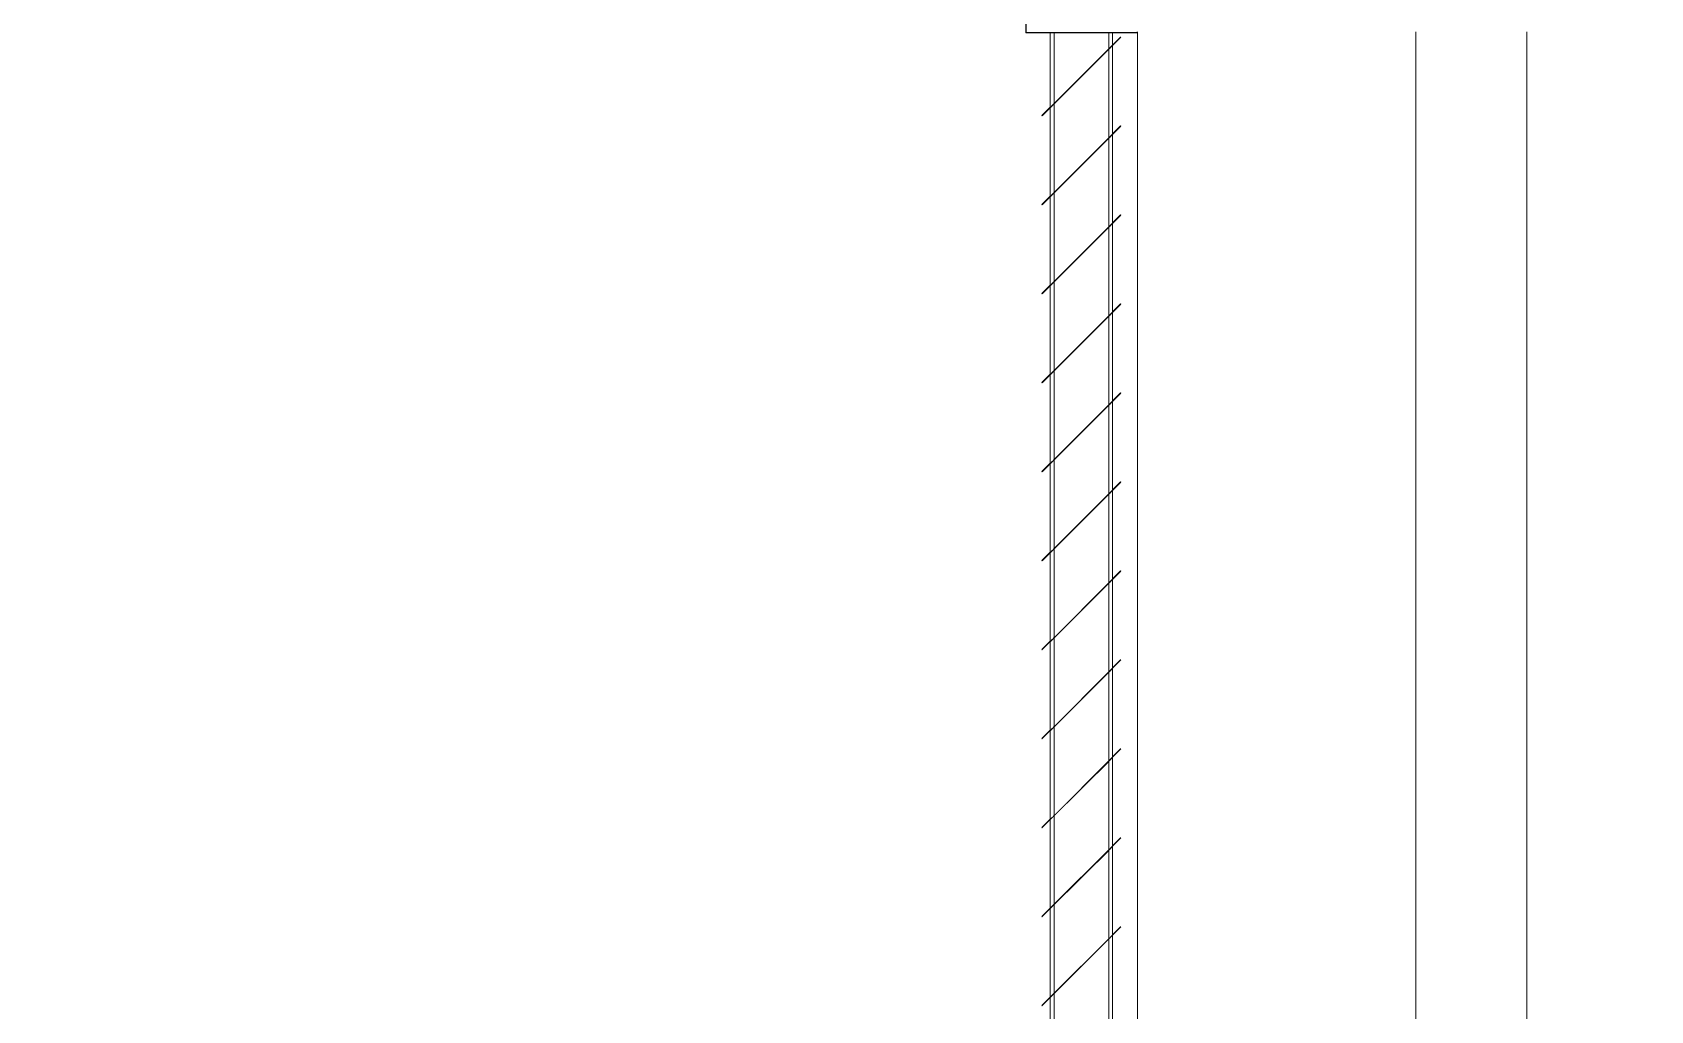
# Model space of a CAD drawing. Header units: millimetres. Extents: x 14397 to 67587, y -11631 to -8348.
# Drawn here: x 46157 to 46884, y -9728 to -9288 of the extents above; entities that cross this region are included whole.
import ezdxf

# ---------------------------------------------------------------- set-up
doc = ezdxf.new("R2010")
doc.units = ezdxf.units.MM
doc.header["$MEASUREMENT"] = 0
doc.linetypes.add('Wipeout_Contour', pattern=[1000, 0, -1000])
for name, color, linetype in [('NewA-Ee_25_10-M_WallsExternal', 7, 'Continuous'), ('NewA-Ee_25_10-M_WallsInternal', 7, 'Continuous'), ('NewA-Ee_40_20-M_GeneralFFAndEInternalFixed', 7, 'Continuous')]:
    doc.layers.add(name, color=color, linetype=linetype)

# ---------------------------------------------------------------- blocks, each defined once
blk = doc.blocks.new('Section Elem_67_8', base_point=(31553.8, -115430.84))
at = {"color": 254, "linetype": 'Wipeout_Contour', "lineweight": 0, "ltscale": 238853.016438}
blk.add_wipeout([(46653.52, -9287.87), (46653.52, -10787.87), (46778.72, -10787.87), (46778.72, -9337.87), (46778.72, -9287.87)], dxfattribs=at).dxf.layer = 'NewA-Ee_25_10-M_WallsExternal'
at = {"color": 254, "linetype": 'Wipeout_Contour', "lineweight": 0, "ltscale": 287751.186517}
blk.add_wipeout([(46794.72, -10787.87), (46794.72, -10797.87), (46884.29, -10802.56), (46884.29, -9287.87), (46828.72, -9287.87), (46828.72, -10787.87)], dxfattribs=at).dxf.layer = 'NewA-Ee_25_10-M_WallsExternal'
blk = doc.blocks.new('Section Elem_68_8', base_point=(31553.8, -115430.84))
at = {"layer": 'NewA-Ee_25_10-M_WallsExternal', "linetype": 'Continuous'}
blk.add_line((46653.52, -9288.19), (46653.52, -10787.87), dxfattribs=at)
at = {"layer": 'NewA-Ee_25_10-M_WallsExternal', "color": 24, "linetype": 'Continuous', "lineweight": 13, "flags": 128}
for points in [[(46778.72, -9287.87), (46778.72, -9337.87), (46778.72, -10737.87), (46778.72, -10787.87)], [(46828.72, -9287.87), (46828.72, -9337.87), (46828.72, -10737.87), (46828.72, -10787.87)]]:
    blk.add_lwpolyline(points, dxfattribs=at)
blk = doc.blocks.new('Section Elem_69_8', base_point=(31553.8, -115430.84))
at = {"color": 254, "linetype": 'Wipeout_Contour', "lineweight": 0, "ltscale": 18200811.37999642}
blk.add_wipeout([(42650.17, -8735.84), (42650.17, -11630.84), (43468.19, -11630.84), (43468.19, -11205.84), (43418.19, -11205.84), (43418.19, -11180.84), (43586.32, -11180.84), (43651.32, -11110.84), (43651.32, -10820.18), (43645.97, -10819.48), (43636.32, -10815.48), (43628.03, -10809.13), (43621.68, -10800.84), (43617.68, -10791.19), (43616.32, -10780.84), (43556.32, -10780.84), (43606.32, -10580.84), (43706.32, -10580.84), (43756.32, -10780.84), (43696.32, -10780.84), (43694.96, -10791.19), (43690.96, -10800.84), (43684.6, -10809.13), (43676.32, -10815.48), (43666.67, -10819.48), (43661.32, -10820.18), (43661.32, -11110.84), (43726.32, -11180.84), (43864.81, -11180.84), (43864.81, -11205.84), (43814.81, -11205.84), (43814.81, -11630.84), (43915.61, -11630.84), (43915.61, -10970.84), (45404.69, -10970.84), (45404.69, -11630.84), (45505.49, -11630.84), (45505.49, -11205.84), (45455.49, -11205.84), (45455.49, -11180.84), (45623.61, -11180.84), (45688.61, -11110.84), (45688.61, -10820.18), (45683.26, -10819.48), (45673.61, -10815.48), (45665.33, -10809.13), (45658.97, -10800.84), (45654.97, -10791.19), (45653.61, -10780.84), (45593.61, -10780.84), (45643.61, -10580.84), (45743.61, -10580.84), (45793.61, -10780.84), (45733.61, -10780.84), (45732.25, -10791.19), (45728.25, -10800.84), (45721.89, -10809.13), (45713.61, -10815.48), (45703.96, -10819.48), (45698.61, -10820.18), (45698.61, -11110.84), (45763.61, -11180.84), (45902.1, -11180.84), (45902.1, -11205.84), (45852.1, -11205.84), (45852.1, -11630.84), (46653.52, -11630.84), (46653.52, -9288.19), (46642.53, -9288.19), (46642.53, -9293.72), (46646.13, -9290.12), (46646.2, -9290.19), (46642.53, -9293.86), (46642.53, -9333.72), (46646.13, -9330.12), (46646.2, -9330.19), (46642.53, -9333.86), (46642.53, -9373.72), (46646.13, -9370.12), (46646.2, -9370.19), (46642.53, -9373.86), (46642.53, -9413.72), (46646.13, -9410.12), (46646.2, -9410.19), (46642.53, -9413.86), (46642.53, -9453.72), (46646.13, -9450.12), (46646.2, -9450.19), (46642.53, -9453.86), (46642.53, -9493.72), (46646.13, -9490.12), (46646.2, -9490.19), (46642.53, -9493.86), (46642.53, -9533.72), (46646.13, -9530.12), (46646.2, -9530.19), (46642.53, -9533.86), (46642.53, -9573.72), (46646.13, -9570.12), (46646.2, -9570.19), (46642.53, -9573.86), (46642.53, -9613.72), (46646.13, -9610.12), (46646.2, -9610.19), (46642.53, -9613.86), (46642.53, -9653.72), (46646.13, -9650.12), (46646.2, -9650.19), (46642.53, -9653.86), (46642.53, -9693.72), (46646.13, -9690.12), (46646.2, -9690.19), (46642.53, -9693.86), (46642.53, -9733.72), (46646.13, -9730.12), (46646.2, -9730.19), (46642.53, -9733.86), (46642.53, -9773.72), (46646.13, -9770.12), (46646.2, -9770.19), (46642.53, -9773.86), (46642.53, -9813.72), (46646.13, -9810.12), (46646.2, -9810.19), (46642.53, -9813.86), (46642.53, -9853.72), (46646.13, -9850.12), (46646.2, -9850.19), (46642.53, -9853.86), (46642.53, -9893.72), (46646.13, -9890.12), (46646.2, -9890.19), (46642.53, -9893.86), (46642.53, -9933.72), (46646.13, -9930.12), (46646.2, -9930.19), (46642.53, -9933.86), (46642.53, -9973.72), (46646.13, -9970.12), (46646.2, -9970.19), (46642.53, -9973.86), (46642.53, -10013.72), (46646.13, -10010.12), (46646.2, -10010.19), (46642.53, -10013.86), (46642.53, -10053.72), (46646.13, -10050.12), (46646.2, -10050.19), (46642.53, -10053.86), (46642.53, -10093.72), (46646.13, -10090.12), (46646.2, -10090.19), (46642.53, -10093.86), (46642.53, -10133.72), (46646.13, -10130.12), (46646.2, -10130.19), (46642.53, -10133.86), (46642.53, -10173.72), (46646.13, -10170.12), (46646.2, -10170.19), (46642.53, -10173.86), (46642.53, -10213.72), (46646.13, -10210.12), (46646.2, -10210.19), (46642.53, -10213.86), (46642.53, -10253.72), (46646.13, -10250.12), (46646.2, -10250.19), (46642.53, -10253.86), (46642.53, -10293.72), (46646.13, -10290.12), (46646.2, -10290.19), (46642.53, -10293.86), (46642.53, -10333.72), (46646.13, -10330.12), (46646.2, -10330.19), (46642.53, -10333.86), (46642.53, -10373.72), (46646.13, -10370.12), (46646.2, -10370.19), (46642.53, -10373.86), (46642.53, -10413.72), (46646.13, -10410.12), (46646.2, -10410.19), (46642.53, -10413.86), (46642.53, -10453.72), (46646.13, -10450.12), (46646.2, -10450.19), (46642.53, -10453.86), (46642.53, -10493.72), (46646.13, -10490.12), (46646.2, -10490.19), (46642.53, -10493.86), (46642.53, -10533.72), (46646.13, -10530.12), (46646.2, -10530.19), (46642.53, -10533.86), (46642.53, -10573.72), (46646.13, -10570.12), (46646.2, -10570.19), (46642.53, -10573.86), (46642.53, -10613.72), (46646.13, -10610.12), (46646.2, -10610.19), (46642.53, -10613.86), (46642.53, -10653.72), (46646.13, -10650.12), (46646.2, -10650.19), (46642.53, -10653.86), (46642.53, -10693.72), (46646.13, -10690.12), (46646.2, -10690.19), (46642.53, -10693.86), (46642.53, -10733.72), (46646.13, -10730.12), (46646.2, -10730.19), (46642.53, -10733.86), (46642.53, -10773.72), (46646.13, -10770.12), (46646.2, -10770.19), (46642.53, -10773.86), (46642.53, -10787.87), (46640.8, -10787.87), (46640.8, -10775.59), (46610.84, -10805.54), (46610.77, -10805.47), (46640.8, -10775.45), (46640.8, -10735.59), (46616.24, -10760.14), (46616.24, -10787.87), (46614.51, -10787.87), (46614.51, -10761.87), (46610.84, -10765.54), (46610.77, -10765.47), (46614.51, -10761.73), (46614.51, -10721.87), (46610.84, -10725.54), (46610.77, -10725.47), (46614.51, -10721.73), (46614.51, -10681.87), (46610.84, -10685.54), (46610.77, -10685.47), (46614.51, -10681.73), (46614.51, -10641.87), (46610.84, -10645.54), (46610.77, -10645.47), (46614.51, -10641.73), (46614.51, -10601.87), (46610.84, -10605.54), (46610.77, -10605.47), (46614.51, -10601.73), (46614.51, -10561.87), (46610.84, -10565.54), (46610.77, -10565.47), (46614.51, -10561.73), (46614.51, -10521.87), (46610.84, -10525.54), (46610.77, -10525.47), (46614.51, -10521.73), (46614.51, -10481.87), (46610.84, -10485.54), (46610.77, -10485.47), (46614.51, -10481.73), (46614.51, -10441.87), (46610.84, -10445.54), (46610.77, -10445.47), (46614.51, -10441.73), (46614.51, -10401.87), (46610.84, -10405.54), (46610.77, -10405.47), (46614.51, -10401.73), (46614.51, -10361.87), (46610.84, -10365.54), (46610.77, -10365.47), (46614.51, -10361.73), (46614.51, -10321.87), (46610.84, -10325.54), (46610.77, -10325.47), (46614.51, -10321.73), (46614.51, -10281.87), (46610.84, -10285.54), (46610.77, -10285.47), (46614.51, -10281.73), (46614.51, -10241.87), (46610.84, -10245.54), (46610.77, -10245.47), (46614.51, -10241.73), (46614.51, -10201.87), (46610.84, -10205.54), (46610.77, -10205.47), (46614.51, -10201.73), (46614.51, -10161.87), (46610.84, -10165.54), (46610.77, -10165.47), (46614.51, -10161.73), (46614.51, -10121.87), (46610.84, -10125.54), (46610.77, -10125.47), (46614.51, -10121.73), (46614.51, -10081.87), (46610.84, -10085.54), (46610.77, -10085.47), (46614.51, -10081.73), (46614.51, -10041.87), (46610.84, -10045.54), (46610.77, -10045.47), (46614.51, -10041.73), (46614.51, -10001.87), (46610.84, -10005.54), (46610.77, -10005.47), (46614.51, -10001.73), (46614.51, -9961.87), (46610.84, -9965.54), (46610.77, -9965.47), (46614.51, -9961.73), (46614.51, -9921.87), (46610.84, -9925.54), (46610.77, -9925.47), (46614.51, -9921.73), (46614.51, -9881.87), (46610.84, -9885.54), (46610.77, -9885.47), (46614.51, -9881.73), (46614.51, -9841.87), (46610.84, -9845.54), (46610.77, -9845.47), (46614.51, -9841.73), (46614.51, -9801.87), (46610.84, -9805.54), (46610.77, -9805.47), (46614.51, -9801.73), (46614.51, -9761.87), (46610.84, -9765.54), (46610.77, -9765.47), (46614.51, -9761.73), (46614.51, -9721.87), (46610.84, -9725.54), (46610.77, -9725.47), (46614.51, -9721.73), (46614.51, -9681.87), (46610.84, -9685.54), (46610.77, -9685.47), (46614.51, -9681.73), (46614.51, -9641.87), (46610.84, -9645.54), (46610.77, -9645.47), (46614.51, -9641.73), (46614.51, -9601.87), (46610.84, -9605.54), (46610.77, -9605.47), (46614.51, -9601.73), (46614.51, -9561.87), (46610.84, -9565.54), (46610.77, -9565.47), (46614.51, -9561.73), (46614.51, -9521.87), (46610.84, -9525.54), (46610.77, -9525.47), (46614.51, -9521.73), (46614.51, -9481.87), (46610.84, -9485.54), (46610.77, -9485.47), (46614.51, -9481.73), (46614.51, -9441.87), (46610.84, -9445.54), (46610.77, -9445.47), (46614.51, -9441.73), (46614.51, -9401.87), (46610.84, -9405.54), (46610.77, -9405.47), (46614.51, -9401.73), (46614.51, -9361.87), (46610.84, -9365.54), (46610.77, -9365.47), (46614.51, -9361.73), (46614.51, -9321.87), (46610.84, -9325.54), (46610.77, -9325.47), (46614.51, -9321.73), (46614.51, -9288.19), (46603.52, -9288.19), (46603.52, -9238.19), (46653.52, -9238.19), (46653.52, -8735.84)], dxfattribs=at).dxf.layer = 'NewA-Ee_25_10-M_WallsInternal'
at = {"color": 254, "linetype": 'Wipeout_Contour', "lineweight": 0, "ltscale": 190185.904413}
blk.add_wipeout([(46616.24, -9320), (46640.8, -9295.45), (46640.8, -9288.19), (46616.24, -9288.19)], dxfattribs=at).dxf.layer = 'NewA-Ee_25_10-M_WallsInternal'
at = {"color": 254, "linetype": 'Wipeout_Contour', "lineweight": 0, "ltscale": 190240.899361}
blk.add_wipeout([(46640.8, -9335.59), (46616.24, -9360.14), (46616.24, -9400), (46640.8, -9375.45)], dxfattribs=at).dxf.layer = 'NewA-Ee_25_10-M_WallsInternal'
at = {"color": 254, "linetype": 'Wipeout_Contour', "lineweight": 0, "ltscale": 190367.992355}
blk.add_wipeout([(46640.8, -9495.59), (46616.24, -9520.14), (46616.24, -9560), (46640.8, -9535.45)], dxfattribs=at).dxf.layer = 'NewA-Ee_25_10-M_WallsInternal'
at = {"color": 254, "linetype": 'Wipeout_Contour', "lineweight": 0, "ltscale": 190464.667731}
blk.add_wipeout([(46640.8, -9615.59), (46616.24, -9640.14), (46616.24, -9680), (46640.8, -9655.45)], dxfattribs=at).dxf.layer = 'NewA-Ee_25_10-M_WallsInternal'
at = {"color": 254, "linetype": 'Wipeout_Contour', "lineweight": 0, "ltscale": 190209.449321}
blk.add_wipeout([(46616.24, -9360), (46640.8, -9335.45), (46640.8, -9295.59), (46616.24, -9320.14)], dxfattribs=at).dxf.layer = 'NewA-Ee_25_10-M_WallsInternal'
at = {"color": 254, "linetype": 'Wipeout_Contour', "lineweight": 0, "ltscale": 190272.47877}
blk.add_wipeout([(46616.24, -9440), (46640.8, -9415.45), (46640.8, -9375.59), (46616.24, -9400.14)], dxfattribs=at).dxf.layer = 'NewA-Ee_25_10-M_WallsInternal'
at = {"color": 254, "linetype": 'Wipeout_Contour', "lineweight": 0, "ltscale": 190400.088489}
blk.add_wipeout([(46640.8, -9535.59), (46616.24, -9560.14), (46616.24, -9600), (46640.8, -9575.45)], dxfattribs=at).dxf.layer = 'NewA-Ee_25_10-M_WallsInternal'
at = {"color": 254, "linetype": 'Wipeout_Contour', "lineweight": 0, "ltscale": 190497.150732}
blk.add_wipeout([(46640.8, -9655.59), (46616.24, -9680.14), (46616.24, -9720), (46640.8, -9695.45)], dxfattribs=at).dxf.layer = 'NewA-Ee_25_10-M_WallsInternal'
at = {"color": 254, "linetype": 'Wipeout_Contour', "lineweight": 0, "ltscale": 190304.187437}
blk.add_wipeout([(46616.24, -9480), (46640.8, -9455.45), (46640.8, -9415.59), (46616.24, -9440.14)], dxfattribs=at).dxf.layer = 'NewA-Ee_25_10-M_WallsInternal'
at = {"color": 254, "linetype": 'Wipeout_Contour', "lineweight": 0, "ltscale": 190432.31362}
blk.add_wipeout([(46640.8, -9575.59), (46616.24, -9600.14), (46616.24, -9640), (46640.8, -9615.45)], dxfattribs=at).dxf.layer = 'NewA-Ee_25_10-M_WallsInternal'
at = {"color": 254, "linetype": 'Wipeout_Contour', "lineweight": 0, "ltscale": 190529.762534}
blk.add_wipeout([(46616.24, -9760), (46640.8, -9735.45), (46640.8, -9695.59), (46616.24, -9720.14)], dxfattribs=at).dxf.layer = 'NewA-Ee_25_10-M_WallsInternal'
at = {"color": 254, "linetype": 'Wipeout_Contour', "lineweight": 0, "ltscale": 190336.025308}
blk.add_wipeout([(46640.8, -9455.59), (46616.24, -9480.14), (46616.24, -9520), (46640.8, -9495.45)], dxfattribs=at).dxf.layer = 'NewA-Ee_25_10-M_WallsInternal'
blk = doc.blocks.new('Section Elem_74_8', base_point=(31553.8, -115430.84))
at = {"layer": 'NewA-Ee_40_20-M_GeneralFFAndEInternalFixed', "linetype": 'Continuous'}
for p, q in [((46603.52, -9238.19), (46603.52, -9288.19)), ((46653.52, -9287.87), (46653.52, -9288.19)), ((46610.77, -9325.47), (46610.84, -9325.54)), ((46610.77, -9365.47), (46610.84, -9365.54)), ((46610.77, -9405.47), (46610.84, -9405.54)), ((46610.77, -9445.47), (46610.84, -9445.54)), ((46610.77, -9485.47), (46610.84, -9485.54)), ((46610.77, -9525.47), (46610.84, -9525.54)), ((46610.77, -9565.47), (46610.84, -9565.54)), ((46610.77, -9605.47), (46610.84, -9605.54)), ((46610.77, -9645.47), (46610.84, -9645.54)), ((46610.77, -9685.47), (46610.84, -9685.54)), ((46610.77, -9725.47), (46610.84, -9725.54))]:
    blk.add_line(p, q, dxfattribs=at)
at = {"color": 254, "linetype": 'Wipeout_Contour', "lineweight": 0, "ltscale": 190138.113843}
blk.add_wipeout([(46615.38, -9288.19), (46614.51, -9288.19), (46614.51, -9321.73), (46615.38, -9320.87)], dxfattribs=at).dxf.layer = 'NewA-Ee_40_20-M_GeneralFFAndEInternalFixed'
at = {"color": 254, "linetype": 'Wipeout_Contour', "lineweight": 0, "ltscale": 190343.916775}
blk.add_wipeout([(46640.8, -9415.59), (46640.8, -9455.45), (46641.66, -9454.58), (46641.66, -9414.72)], dxfattribs=at).dxf.layer = 'NewA-Ee_40_20-M_GeneralFFAndEInternalFixed'
at = {"color": 254, "linetype": 'Wipeout_Contour', "lineweight": 0, "ltscale": 190293.643944}
blk.add_wipeout([(46614.51, -9481.87), (46614.51, -9521.73), (46615.38, -9520.87), (46615.38, -9481.01)], dxfattribs=at).dxf.layer = 'NewA-Ee_40_20-M_GeneralFFAndEInternalFixed'
at = {"color": 254, "linetype": 'Wipeout_Contour', "lineweight": 0, "ltscale": 190407.622885}
blk.add_wipeout([(46640.8, -9535.45), (46641.66, -9534.58), (46641.66, -9494.72), (46640.8, -9495.59)], dxfattribs=at).dxf.layer = 'NewA-Ee_40_20-M_GeneralFFAndEInternalFixed'
at = {"color": 254, "linetype": 'Wipeout_Contour', "lineweight": 0, "ltscale": 190390.090565}
blk.add_wipeout([(46614.51, -9641.73), (46615.38, -9640.87), (46615.38, -9601.01), (46614.51, -9601.87)], dxfattribs=at).dxf.layer = 'NewA-Ee_40_20-M_GeneralFFAndEInternalFixed'
at = {"color": 254, "linetype": 'Wipeout_Contour', "lineweight": 0, "ltscale": 190536.583601}
blk.add_wipeout([(46640.8, -9695.45), (46641.66, -9694.58), (46641.66, -9654.72), (46640.8, -9655.59)], dxfattribs=at).dxf.layer = 'NewA-Ee_40_20-M_GeneralFFAndEInternalFixed'
at = {"color": 254, "linetype": 'Wipeout_Contour', "lineweight": 0, "ltscale": 190455.033252}
blk.add_wipeout([(46614.51, -9681.87), (46614.51, -9721.73), (46615.38, -9720.87), (46615.38, -9681.01)], dxfattribs=at).dxf.layer = 'NewA-Ee_40_20-M_GeneralFFAndEInternalFixed'
at = {"color": 254, "linetype": 'Wipeout_Contour', "lineweight": 0, "ltscale": 190166.857029}
blk.add_wipeout([(46614.51, -9361.73), (46615.38, -9360.87), (46615.38, -9321.01), (46614.51, -9321.87)], dxfattribs=at).dxf.layer = 'NewA-Ee_40_20-M_GeneralFFAndEInternalFixed'
at = {"color": 254, "linetype": 'Wipeout_Contour', "lineweight": 0, "ltscale": 190312.257465}
blk.add_wipeout([(46640.8, -9415.45), (46641.66, -9414.58), (46641.66, -9374.72), (46640.8, -9375.59)], dxfattribs=at).dxf.layer = 'NewA-Ee_40_20-M_GeneralFFAndEInternalFixed'
at = {"color": 254, "linetype": 'Wipeout_Contour', "lineweight": 0, "ltscale": 190261.753308}
blk.add_wipeout([(46614.51, -9481.73), (46615.38, -9480.87), (46615.38, -9441.01), (46614.51, -9441.87)], dxfattribs=at).dxf.layer = 'NewA-Ee_40_20-M_GeneralFFAndEInternalFixed'
at = {"color": 254, "linetype": 'Wipeout_Contour', "lineweight": 0, "ltscale": 190375.705237}
blk.add_wipeout([(46641.66, -9454.72), (46640.8, -9455.59), (46640.8, -9495.45), (46641.66, -9494.58)], dxfattribs=at).dxf.layer = 'NewA-Ee_40_20-M_GeneralFFAndEInternalFixed'
at = {"color": 254, "linetype": 'Wipeout_Contour', "lineweight": 0, "ltscale": 190357.812636}
blk.add_wipeout([(46615.38, -9561.01), (46614.51, -9561.87), (46614.51, -9601.73), (46615.38, -9600.87)], dxfattribs=at).dxf.layer = 'NewA-Ee_40_20-M_GeneralFFAndEInternalFixed'
at = {"color": 254, "linetype": 'Wipeout_Contour', "lineweight": 0, "ltscale": 190504.15004}
blk.add_wipeout([(46640.8, -9615.59), (46640.8, -9655.45), (46641.66, -9654.58), (46641.66, -9614.72)], dxfattribs=at).dxf.layer = 'NewA-Ee_40_20-M_GeneralFFAndEInternalFixed'
at = {"color": 254, "linetype": 'Wipeout_Contour', "lineweight": 0, "ltscale": 190422.49746}
blk.add_wipeout([(46615.38, -9641.01), (46614.51, -9641.87), (46614.51, -9681.73), (46615.38, -9680.87)], dxfattribs=at).dxf.layer = 'NewA-Ee_40_20-M_GeneralFFAndEInternalFixed'
at = {"color": 254, "linetype": 'Wipeout_Contour', "lineweight": 0, "ltscale": 190569.145982}
blk.add_wipeout([(46641.66, -9694.72), (46640.8, -9695.59), (46640.8, -9735.45), (46641.66, -9734.58)], dxfattribs=at).dxf.layer = 'NewA-Ee_40_20-M_GeneralFFAndEInternalFixed'
at = {"color": 254, "linetype": 'Wipeout_Contour', "lineweight": 0, "ltscale": 190487.697882}
blk.add_wipeout([(46614.51, -9721.87), (46614.51, -9761.73), (46615.38, -9760.87), (46615.38, -9721.01)], dxfattribs=at).dxf.layer = 'NewA-Ee_40_20-M_GeneralFFAndEInternalFixed'
at = {"color": 254, "linetype": 'Wipeout_Contour', "lineweight": 0, "ltscale": 190141.171136}
blk.add_wipeout([(46616.24, -9288.19), (46615.38, -9288.19), (46615.38, -9320.87), (46616.24, -9320)], dxfattribs=at).dxf.layer = 'NewA-Ee_40_20-M_GeneralFFAndEInternalFixed'
at = {"color": 254, "linetype": 'Wipeout_Contour', "lineweight": 0, "ltscale": 190280.727431}
blk.add_wipeout([(46641.66, -9334.72), (46640.8, -9335.59), (46640.8, -9375.45), (46641.66, -9374.58)], dxfattribs=at).dxf.layer = 'NewA-Ee_40_20-M_GeneralFFAndEInternalFixed'
at = {"color": 254, "linetype": 'Wipeout_Contour', "lineweight": 0, "ltscale": 190198.359788}
blk.add_wipeout([(46614.51, -9401.73), (46615.38, -9400.87), (46615.38, -9361.01), (46614.51, -9361.87)], dxfattribs=at).dxf.layer = 'NewA-Ee_40_20-M_GeneralFFAndEInternalFixed'
at = {"color": 254, "linetype": 'Wipeout_Contour', "lineweight": 0, "ltscale": 190325.663743}
blk.add_wipeout([(46614.51, -9561.73), (46615.38, -9560.87), (46615.38, -9521.01), (46614.51, -9521.87)], dxfattribs=at).dxf.layer = 'NewA-Ee_40_20-M_GeneralFFAndEInternalFixed'
at = {"color": 254, "linetype": 'Wipeout_Contour', "lineweight": 0, "ltscale": 190471.845398}
blk.add_wipeout([(46640.8, -9575.59), (46640.8, -9615.45), (46641.66, -9614.58), (46641.66, -9574.72)], dxfattribs=at).dxf.layer = 'NewA-Ee_40_20-M_GeneralFFAndEInternalFixed'
at = {"color": 254, "linetype": 'Wipeout_Contour', "lineweight": 0, "ltscale": 190425.186432}
blk.add_wipeout([(46615.38, -9641.01), (46615.38, -9680.87), (46616.24, -9680), (46616.24, -9640.14)], dxfattribs=at).dxf.layer = 'NewA-Ee_40_20-M_GeneralFFAndEInternalFixed'
at = {"color": 254, "linetype": 'Wipeout_Contour', "lineweight": 0, "ltscale": 190539.271898}
blk.add_wipeout([(46641.66, -9694.58), (46642.53, -9693.72), (46642.53, -9653.86), (46641.66, -9654.72)], dxfattribs=at).dxf.layer = 'NewA-Ee_40_20-M_GeneralFFAndEInternalFixed'
at = {"color": 254, "linetype": 'Wipeout_Contour', "lineweight": 0, "ltscale": 190490.380111}
blk.add_wipeout([(46616.24, -9720.14), (46615.38, -9721.01), (46615.38, -9760.87), (46616.24, -9760)], dxfattribs=at).dxf.layer = 'NewA-Ee_40_20-M_GeneralFFAndEInternalFixed'
at = {"layer": 'NewA-Ee_40_20-M_GeneralFFAndEInternalFixed', "linetype": 'Continuous'}
blk.add_line((46646.13, -9690.12), (46646.2, -9690.19), dxfattribs=at)
at = {"color": 254, "linetype": 'Wipeout_Contour', "lineweight": 0, "ltscale": 190249.326688}
blk.add_wipeout([(46640.8, -9335.45), (46641.66, -9334.58), (46641.66, -9294.72), (46640.8, -9295.59)], dxfattribs=at).dxf.layer = 'NewA-Ee_40_20-M_GeneralFFAndEInternalFixed'
at = {"color": 254, "linetype": 'Wipeout_Contour', "lineweight": 0, "ltscale": 190169.572942}
blk.add_wipeout([(46615.38, -9360.87), (46616.24, -9360), (46616.24, -9320.14), (46615.38, -9321.01)], dxfattribs=at).dxf.layer = 'NewA-Ee_40_20-M_GeneralFFAndEInternalFixed'
at = {"color": 254, "linetype": 'Wipeout_Contour', "lineweight": 0, "ltscale": 190229.9919}
blk.add_wipeout([(46615.38, -9401.01), (46614.51, -9401.87), (46614.51, -9441.73), (46615.38, -9440.87)], dxfattribs=at).dxf.layer = 'NewA-Ee_40_20-M_GeneralFFAndEInternalFixed'
at = {"color": 254, "linetype": 'Wipeout_Contour', "lineweight": 0, "ltscale": 190296.346393}
blk.add_wipeout([(46616.24, -9480.14), (46615.38, -9481.01), (46615.38, -9520.87), (46616.24, -9520)], dxfattribs=at).dxf.layer = 'NewA-Ee_40_20-M_GeneralFFAndEInternalFixed'
at = {"color": 254, "linetype": 'Wipeout_Contour', "lineweight": 0, "ltscale": 190439.669653}
blk.add_wipeout([(46641.66, -9534.72), (46640.8, -9535.59), (46640.8, -9575.45), (46641.66, -9574.58)], dxfattribs=at).dxf.layer = 'NewA-Ee_40_20-M_GeneralFFAndEInternalFixed'
at = {"color": 254, "linetype": 'Wipeout_Contour', "lineweight": 0, "ltscale": 190360.508354}
blk.add_wipeout([(46615.38, -9561.01), (46615.38, -9600.87), (46616.24, -9600), (46616.24, -9560.14)], dxfattribs=at).dxf.layer = 'NewA-Ee_40_20-M_GeneralFFAndEInternalFixed'
at = {"color": 254, "linetype": 'Wipeout_Contour', "lineweight": 0, "ltscale": 190506.841699}
blk.add_wipeout([(46642.53, -9613.86), (46641.66, -9614.72), (46641.66, -9654.58), (46642.53, -9653.72)], dxfattribs=at).dxf.layer = 'NewA-Ee_40_20-M_GeneralFFAndEInternalFixed'
at = {"color": 254, "linetype": 'Wipeout_Contour', "lineweight": 0, "ltscale": 190457.718855}
blk.add_wipeout([(46615.38, -9681.01), (46615.38, -9720.87), (46616.24, -9720), (46616.24, -9680.14)], dxfattribs=at).dxf.layer = 'NewA-Ee_40_20-M_GeneralFFAndEInternalFixed'
at = {"color": 254, "linetype": 'Wipeout_Contour', "lineweight": 0, "ltscale": 190571.830906}
blk.add_wipeout([(46641.66, -9694.72), (46641.66, -9734.58), (46642.53, -9733.72), (46642.53, -9693.86)], dxfattribs=at).dxf.layer = 'NewA-Ee_40_20-M_GeneralFFAndEInternalFixed'
at = {"layer": 'NewA-Ee_40_20-M_GeneralFFAndEInternalFixed', "color": 1, "linetype": 'Continuous', "lineweight": 18}
for p, q in [((46614.51, -9321.73), (46614.51, -9288.19)), ((46616.24, -9320), (46616.24, -9288.19)), ((46640.8, -9695.45), (46640.8, -9655.59)), ((46642.53, -9693.72), (46642.53, -9653.86)), ((46614.51, -9721.73), (46614.51, -9681.87)), ((46616.24, -9720), (46616.24, -9680.14)), ((46640.8, -9735.45), (46640.8, -9695.59)), ((46642.53, -9733.72), (46642.53, -9693.86)), ((46616.24, -9760), (46616.24, -9720.14)), ((46614.51, -9761.73), (46614.51, -9721.87))]:
    blk.add_line(p, q, dxfattribs=at)
at = {"layer": 'NewA-Ee_40_20-M_GeneralFFAndEInternalFixed', "linetype": 'Continuous'}
for p, q in [((46646.13, -9650.12), (46610.77, -9685.47)), ((46646.2, -9650.19), (46610.84, -9685.54)), ((46646.13, -9650.12), (46646.2, -9650.19)), ((46646.13, -9690.12), (46610.77, -9725.47)), ((46646.2, -9690.19), (46610.84, -9725.54))]:
    blk.add_line(p, q, dxfattribs=at)
at = {"color": 254, "linetype": 'Wipeout_Contour', "lineweight": 0, "ltscale": 190230.911575}
blk.add_wipeout([(46641.66, -9288.19), (46640.8, -9288.19), (46640.8, -9295.45), (46641.66, -9294.58)], dxfattribs=at).dxf.layer = 'NewA-Ee_40_20-M_GeneralFFAndEInternalFixed'
at = {"color": 254, "linetype": 'Wipeout_Contour', "lineweight": 0, "ltscale": 190201.072332}
blk.add_wipeout([(46615.38, -9400.87), (46616.24, -9400), (46616.24, -9360.14), (46615.38, -9361.01)], dxfattribs=at).dxf.layer = 'NewA-Ee_40_20-M_GeneralFFAndEInternalFixed'
at = {"color": 254, "linetype": 'Wipeout_Contour', "lineweight": 0, "ltscale": 190328.362829}
blk.add_wipeout([(46615.38, -9560.87), (46616.24, -9560), (46616.24, -9520.14), (46615.38, -9521.01)], dxfattribs=at).dxf.layer = 'NewA-Ee_40_20-M_GeneralFFAndEInternalFixed'
at = {"color": 254, "linetype": 'Wipeout_Contour', "lineweight": 0, "ltscale": 190442.368005}
blk.add_wipeout([(46641.66, -9534.72), (46641.66, -9574.58), (46642.53, -9573.72), (46642.53, -9533.86)], dxfattribs=at).dxf.layer = 'NewA-Ee_40_20-M_GeneralFFAndEInternalFixed'
at = {"color": 254, "linetype": 'Wipeout_Contour', "lineweight": 0, "ltscale": 190392.78291}
blk.add_wipeout([(46615.38, -9640.87), (46616.24, -9640), (46616.24, -9600.14), (46615.38, -9601.01)], dxfattribs=at).dxf.layer = 'NewA-Ee_40_20-M_GeneralFFAndEInternalFixed'
at = {"layer": 'NewA-Ee_40_20-M_GeneralFFAndEInternalFixed', "color": 1, "linetype": 'Continuous', "lineweight": 18}
for p, q in [((46616.24, -9360), (46616.24, -9320.14)), ((46614.51, -9361.73), (46614.51, -9321.87)), ((46614.51, -9561.73), (46614.51, -9521.87)), ((46616.24, -9560), (46616.24, -9520.14)), ((46616.24, -9600), (46616.24, -9560.14)), ((46614.51, -9601.73), (46614.51, -9561.87)), ((46614.51, -9641.73), (46614.51, -9601.87)), ((46616.24, -9640), (46616.24, -9600.14)), ((46616.24, -9680), (46616.24, -9640.14)), ((46614.51, -9681.73), (46614.51, -9641.87))]:
    blk.add_line(p, q, dxfattribs=at)
at = {"layer": 'NewA-Ee_40_20-M_GeneralFFAndEInternalFixed', "linetype": 'Continuous'}
blk.add_line((46646.13, -9570.12), (46646.2, -9570.19), dxfattribs=at)
at = {"color": 254, "linetype": 'Wipeout_Contour', "lineweight": 0, "ltscale": 190252.04531}
blk.add_wipeout([(46642.53, -9293.86), (46641.66, -9294.72), (46641.66, -9334.58), (46642.53, -9333.72)], dxfattribs=at).dxf.layer = 'NewA-Ee_40_20-M_GeneralFFAndEInternalFixed'
at = {"color": 254, "linetype": 'Wipeout_Contour', "lineweight": 0, "ltscale": 190232.701079}
blk.add_wipeout([(46616.24, -9400.14), (46615.38, -9401.01), (46615.38, -9440.87), (46616.24, -9440)], dxfattribs=at).dxf.layer = 'NewA-Ee_40_20-M_GeneralFFAndEInternalFixed'
at = {"color": 254, "linetype": 'Wipeout_Contour', "lineweight": 0, "ltscale": 190410.324685}
blk.add_wipeout([(46641.66, -9534.58), (46642.53, -9533.72), (46642.53, -9493.86), (46641.66, -9494.72)], dxfattribs=at).dxf.layer = 'NewA-Ee_40_20-M_GeneralFFAndEInternalFixed'
at = {"color": 254, "linetype": 'Wipeout_Contour', "lineweight": 0, "ltscale": 190474.540384}
blk.add_wipeout([(46641.66, -9614.58), (46642.53, -9613.72), (46642.53, -9573.86), (46641.66, -9574.72)], dxfattribs=at).dxf.layer = 'NewA-Ee_40_20-M_GeneralFFAndEInternalFixed'
at = {"layer": 'NewA-Ee_40_20-M_GeneralFFAndEInternalFixed', "linetype": 'Continuous'}
for p, q in [((46646.13, -9330.12), (46646.2, -9330.19)), ((46646.13, -9530.12), (46610.77, -9565.47)), ((46646.2, -9530.19), (46610.84, -9565.54)), ((46646.13, -9530.12), (46646.2, -9530.19)), ((46646.13, -9570.12), (46610.77, -9605.47)), ((46646.2, -9570.19), (46610.84, -9605.54)), ((46646.13, -9610.12), (46610.77, -9645.47)), ((46646.2, -9610.19), (46610.84, -9645.54)), ((46646.13, -9610.12), (46646.2, -9610.19))]:
    blk.add_line(p, q, dxfattribs=at)
at = {"layer": 'NewA-Ee_40_20-M_GeneralFFAndEInternalFixed', "color": 1, "linetype": 'Continuous', "lineweight": 18}
for p, q in [((46614.51, -9401.73), (46614.51, -9361.87)), ((46616.24, -9400), (46616.24, -9360.14)), ((46640.8, -9575.45), (46640.8, -9535.59)), ((46642.53, -9573.72), (46642.53, -9533.86)), ((46640.8, -9615.45), (46640.8, -9575.59)), ((46642.53, -9613.72), (46642.53, -9573.86)), ((46640.8, -9655.45), (46640.8, -9615.59)), ((46642.53, -9653.72), (46642.53, -9613.86))]:
    blk.add_line(p, q, dxfattribs=at)
at = {"color": 254, "linetype": 'Wipeout_Contour', "lineweight": 0, "ltscale": 190233.96726}
blk.add_wipeout([(46642.53, -9288.19), (46641.66, -9288.19), (46641.66, -9294.58), (46642.53, -9293.72)], dxfattribs=at).dxf.layer = 'NewA-Ee_40_20-M_GeneralFFAndEInternalFixed'
at = {"color": 254, "linetype": 'Wipeout_Contour', "lineweight": 0, "ltscale": 190264.459123}
blk.add_wipeout([(46615.38, -9441.01), (46615.38, -9480.87), (46616.24, -9480), (46616.24, -9440.14)], dxfattribs=at).dxf.layer = 'NewA-Ee_40_20-M_GeneralFFAndEInternalFixed'
at = {"color": 254, "linetype": 'Wipeout_Contour', "lineweight": 0, "ltscale": 190378.410397}
blk.add_wipeout([(46641.66, -9454.72), (46641.66, -9494.58), (46642.53, -9493.72), (46642.53, -9453.86)], dxfattribs=at).dxf.layer = 'NewA-Ee_40_20-M_GeneralFFAndEInternalFixed'
at = {"layer": 'NewA-Ee_40_20-M_GeneralFFAndEInternalFixed', "linetype": 'Continuous'}
for p, q in [((46653.52, -9288.19), (46603.52, -9288.19)), ((46646.13, -9290.12), (46610.77, -9325.47)), ((46646.2, -9290.19), (46610.84, -9325.54)), ((46646.13, -9290.12), (46646.2, -9290.19)), ((46646.13, -9490.12), (46610.77, -9525.47)), ((46646.2, -9490.19), (46610.84, -9525.54)), ((46646.13, -9490.12), (46646.2, -9490.19))]:
    blk.add_line(p, q, dxfattribs=at)
at = {"layer": 'NewA-Ee_40_20-M_GeneralFFAndEInternalFixed', "color": 1, "linetype": 'Continuous', "lineweight": 18}
for p, q in [((46640.8, -9295.45), (46640.8, -9288.19)), ((46642.53, -9293.72), (46642.53, -9288.19)), ((46616.24, -9440), (46616.24, -9400.14)), ((46614.51, -9441.73), (46614.51, -9401.87)), ((46614.51, -9481.73), (46614.51, -9441.87)), ((46616.24, -9480), (46616.24, -9440.14)), ((46616.24, -9520), (46616.24, -9480.14)), ((46614.51, -9521.73), (46614.51, -9481.87)), ((46640.8, -9535.45), (46640.8, -9495.59)), ((46642.53, -9533.72), (46642.53, -9493.86))]:
    blk.add_line(p, q, dxfattribs=at)
at = {"color": 254, "linetype": 'Wipeout_Contour', "lineweight": 0, "ltscale": 190346.62525}
blk.add_wipeout([(46641.66, -9454.58), (46642.53, -9453.72), (46642.53, -9413.86), (46641.66, -9414.72)], dxfattribs=at).dxf.layer = 'NewA-Ee_40_20-M_GeneralFFAndEInternalFixed'
at = {"layer": 'NewA-Ee_40_20-M_GeneralFFAndEInternalFixed', "linetype": 'Continuous'}
for p, q in [((46646.13, -9450.12), (46610.77, -9485.47)), ((46646.2, -9450.19), (46610.84, -9485.54)), ((46646.13, -9450.12), (46646.2, -9450.19))]:
    blk.add_line(p, q, dxfattribs=at)
at = {"layer": 'NewA-Ee_40_20-M_GeneralFFAndEInternalFixed', "color": 1, "linetype": 'Continuous', "lineweight": 18}
for p, q in [((46640.8, -9495.45), (46640.8, -9455.59)), ((46642.53, -9493.72), (46642.53, -9453.86))]:
    blk.add_line(p, q, dxfattribs=at)
at = {"color": 254, "linetype": 'Wipeout_Contour', "lineweight": 0, "ltscale": 190314.969312}
blk.add_wipeout([(46642.53, -9373.86), (46641.66, -9374.72), (46641.66, -9414.58), (46642.53, -9413.72)], dxfattribs=at).dxf.layer = 'NewA-Ee_40_20-M_GeneralFFAndEInternalFixed'
at = {"layer": 'NewA-Ee_40_20-M_GeneralFFAndEInternalFixed', "linetype": 'Continuous'}
for p, q in [((46646.13, -9410.12), (46610.77, -9445.47)), ((46646.2, -9410.19), (46610.84, -9445.54)), ((46646.13, -9410.12), (46646.2, -9410.19))]:
    blk.add_line(p, q, dxfattribs=at)
at = {"layer": 'NewA-Ee_40_20-M_GeneralFFAndEInternalFixed', "color": 1, "linetype": 'Continuous', "lineweight": 18}
for p, q in [((46640.8, -9455.45), (46640.8, -9415.59)), ((46642.53, -9453.72), (46642.53, -9413.86))]:
    blk.add_line(p, q, dxfattribs=at)
at = {"color": 254, "linetype": 'Wipeout_Contour', "lineweight": 0, "ltscale": 190283.442644}
blk.add_wipeout([(46641.66, -9374.58), (46642.53, -9373.72), (46642.53, -9333.86), (46641.66, -9334.72)], dxfattribs=at).dxf.layer = 'NewA-Ee_40_20-M_GeneralFFAndEInternalFixed'
at = {"layer": 'NewA-Ee_40_20-M_GeneralFFAndEInternalFixed', "color": 1, "linetype": 'Continuous', "lineweight": 18}
for p, q in [((46640.8, -9335.45), (46640.8, -9295.59)), ((46642.53, -9333.72), (46642.53, -9293.86)), ((46640.8, -9375.45), (46640.8, -9335.59)), ((46642.53, -9373.72), (46642.53, -9333.86)), ((46640.8, -9415.45), (46640.8, -9375.59)), ((46642.53, -9413.72), (46642.53, -9373.86))]:
    blk.add_line(p, q, dxfattribs=at)
at = {"layer": 'NewA-Ee_40_20-M_GeneralFFAndEInternalFixed', "linetype": 'Continuous'}
for p, q in [((46646.13, -9330.12), (46610.77, -9365.47)), ((46646.2, -9330.19), (46610.84, -9365.54)), ((46646.13, -9370.12), (46610.77, -9405.47)), ((46646.2, -9370.19), (46610.84, -9405.54)), ((46646.13, -9370.12), (46646.2, -9370.19))]:
    blk.add_line(p, q, dxfattribs=at)

msp = doc.modelspace()

# ---------------------------------------------------------------- block references
at = {"layer": 'NewA-Ee_25_10-M_WallsExternal', "lineweight": 0}
msp.add_blockref('Section Elem_67_8', (31553.8, -115430.84), dxfattribs=at)

# ---------------------------------------------------------------- next in the draw order: block references
msp.add_blockref('Section Elem_68_8', (31553.8, -115430.84), dxfattribs=at)

# ---------------------------------------------------------------- next in the draw order: block references
at = {"layer": 'NewA-Ee_25_10-M_WallsInternal', "lineweight": 0}
msp.add_blockref('Section Elem_69_8', (31553.8, -115430.84), dxfattribs=at)

# ---------------------------------------------------------------- next in the draw order: block references
at = {"layer": 'NewA-Ee_40_20-M_GeneralFFAndEInternalFixed', "lineweight": 0}
msp.add_blockref('Section Elem_74_8', (31553.8, -115430.84), dxfattribs=at)

doc.saveas('drawing.dxf')
